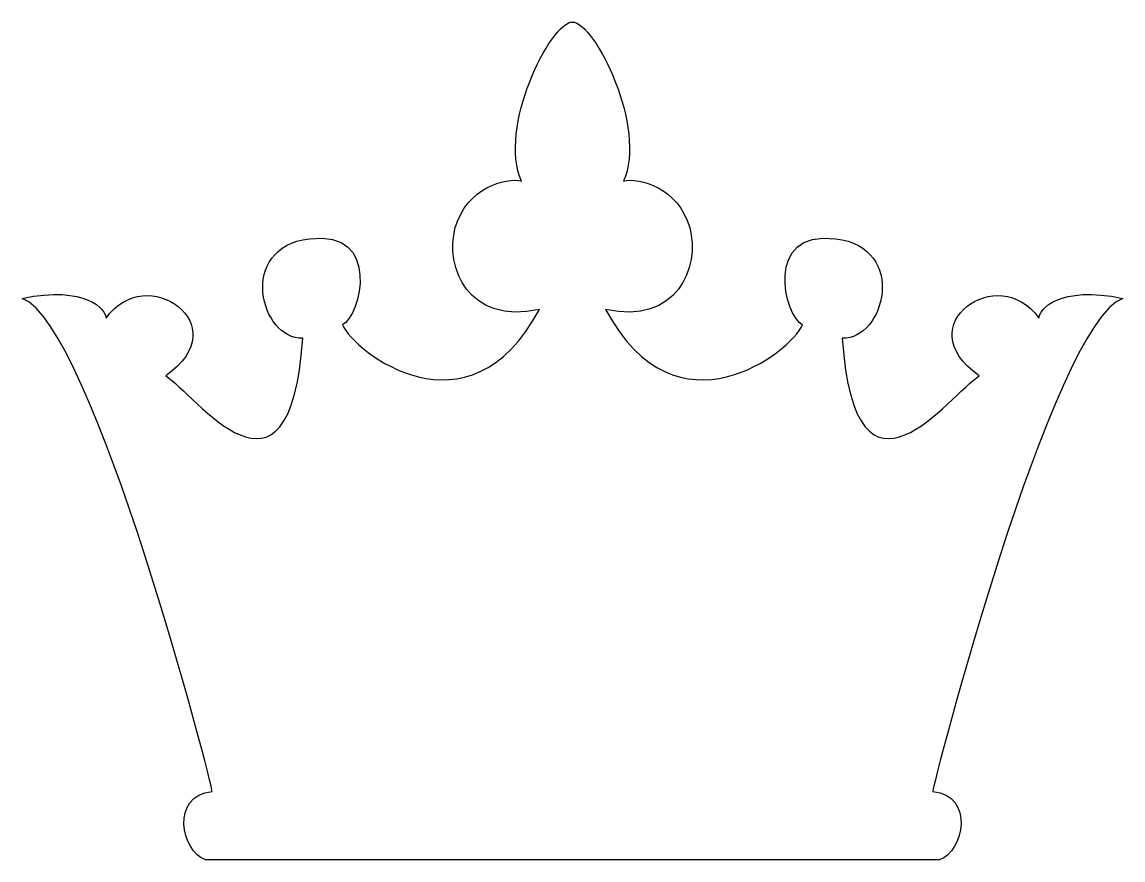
# Model space of a CAD drawing. Header units: centimetres. Extents: x -10.7 to 10.7, y -8.1 to 8.1.
import ezdxf

# ---------------------------------------------------------------- set-up
doc = ezdxf.new("R2010")
doc.units = ezdxf.units.CM
doc.header["$MEASUREMENT"] = 0
doc.layers.add('Camada 1', color=7, linetype='Continuous')

msp = doc.modelspace()

# ---------------------------------------------------------------- linework, layer by layer
at = {"layer": 'Camada 1'}
msp.add_open_spline([(0.38566, -8.12041), (0.38566, -8.12041), (7.11327, -8.12041), (7.11327, -8.12041), (7.11327, -8.12041), (7.58465, -7.94891), (7.79891, -6.87748), (6.98468, -6.79183), (6.98468, -6.79183), (6.94198, -6.79183), (9.29878, 2.29253), (10.67006, 2.76394), (10.67006, 2.76394), (9.42736, 3.02106), (9.0416, 2.54971), (9.0416, 2.37828), (9.0416, 2.37828), (8.27031, 3.49244), (6.47056, 2.24969), (7.88476, 1.26412), (7.88476, 1.26412), (7.32747, 0.9213), (5.4848, -1.69249), (5.22787, 1.99262), (5.22787, 1.99262), (6.04207, 1.94973), (6.51351, 3.74948), (5.09928, 3.9209), (5.09928, 3.9209), (3.68532, 4.09232), (4.11376, 2.42103), (4.45658, 2.24969), (4.45658, 2.24969), (4.24235, 1.73553), (2.01392, -0.02139), (0.64269, 2.54967), (0.64269, 2.54967), (2.01392, 2.24969), (2.48533, 3.36385), (2.27109, 4.13519), (2.27109, 4.13519), (2.05686, 4.90653), (1.28552, 5.12076), (0.98551, 5.03506), (0.98551, 5.03506), (1.45695, 6.06354), (0.42849, 8.12041), (0.00003, 8.12041), (0.00003, 8.12041), (-0.42844, 8.12041), (-1.4569, 6.06354), (-0.98549, 5.0351), (-0.98549, 5.0351), (-1.28547, 5.1208), (-2.05689, 4.90657), (-2.27113, 4.13523), (-2.27113, 4.13523), (-2.48536, 3.36389), (-2.01395, 2.24973), (-0.64267, 2.54971), (-0.64267, 2.54971), (-2.01395, -0.02138), (-4.24227, 1.73556), (-4.45661, 2.24973), (-4.45661, 2.24973), (-4.11379, 2.4211), (-3.68522, 4.09237), (-5.09931, 3.92094), (-5.09931, 3.92094), (-6.5134, 3.74951), (-6.04213, 1.94979), (-5.2279, 1.99266), (-5.2279, 1.99266), (-5.48484, -1.69246), (-7.32753, 0.92134), (-7.88471, 1.26416), (-7.88471, 1.26416), (-6.47062, 2.24973), (-8.27034, 3.49248), (-9.04165, 2.37832), (-9.04165, 2.37832), (-9.04165, 2.54974), (-9.42741, 3.02107), (-10.67008, 2.76398), (-10.67008, 2.76398), (-9.2988, 2.29257), (-6.94202, -6.79179), (-6.98473, -6.79179), (-6.98473, -6.79179), (-7.79893, -6.87744), (-7.58473, -7.94884), (-7.11332, -8.12037), (-7.11332, -8.12037), (-7.11332, -8.12037), (-0.38574, -8.12038), (-0.38574, -8.12038), (-0.38574, -8.12038), (-0.38574, -8.12038), (0.38566, -8.12038), (0.38566, -8.12038), (0.38566, -8.12038), (0.38566, -8.12038), (0.38566, -8.12041), (0.38566, -8.12041)], degree=3, knots=[0, 0, 0, 0, 0.03703704, 0.03703704, 0.03703704, 0.03703704, 0.07407407, 0.07407407, 0.07407407, 0.07407407, 0.11111111, 0.11111111, 0.11111111, 0.11111111, 0.14814815, 0.14814815, 0.14814815, 0.14814815, 0.18518519, 0.18518519, 0.18518519, 0.18518519, 0.22222222, 0.22222222, 0.22222222, 0.22222222, 0.25925926, 0.25925926, 0.25925926, 0.25925926, 0.2962963, 0.2962963, 0.2962963, 0.2962963, 0.33333333, 0.33333333, 0.33333333, 0.33333333, 0.37037037, 0.37037037, 0.37037037, 0.37037037, 0.40740741, 0.40740741, 0.40740741, 0.40740741, 0.44444444, 0.44444444, 0.44444444, 0.44444444, 0.48148148, 0.48148148, 0.48148148, 0.48148148, 0.51851852, 0.51851852, 0.51851852, 0.51851852, 0.55555556, 0.55555556, 0.55555556, 0.55555556, 0.59259259, 0.59259259, 0.59259259, 0.59259259, 0.62962963, 0.62962963, 0.62962963, 0.62962963, 0.66666667, 0.66666667, 0.66666667, 0.66666667, 0.7037037, 0.7037037, 0.7037037, 0.7037037, 0.74074074, 0.74074074, 0.74074074, 0.74074074, 0.77777778, 0.77777778, 0.77777778, 0.77777778, 0.81481481, 0.81481481, 0.81481481, 0.81481481, 0.85185185, 0.85185185, 0.85185185, 0.85185185, 0.88888889, 0.88888889, 0.88888889, 0.88888889, 0.92592593, 0.92592593, 0.92592593, 0.92592593, 1, 1, 1, 1], dxfattribs=at)

doc.saveas('drawing.dxf')
